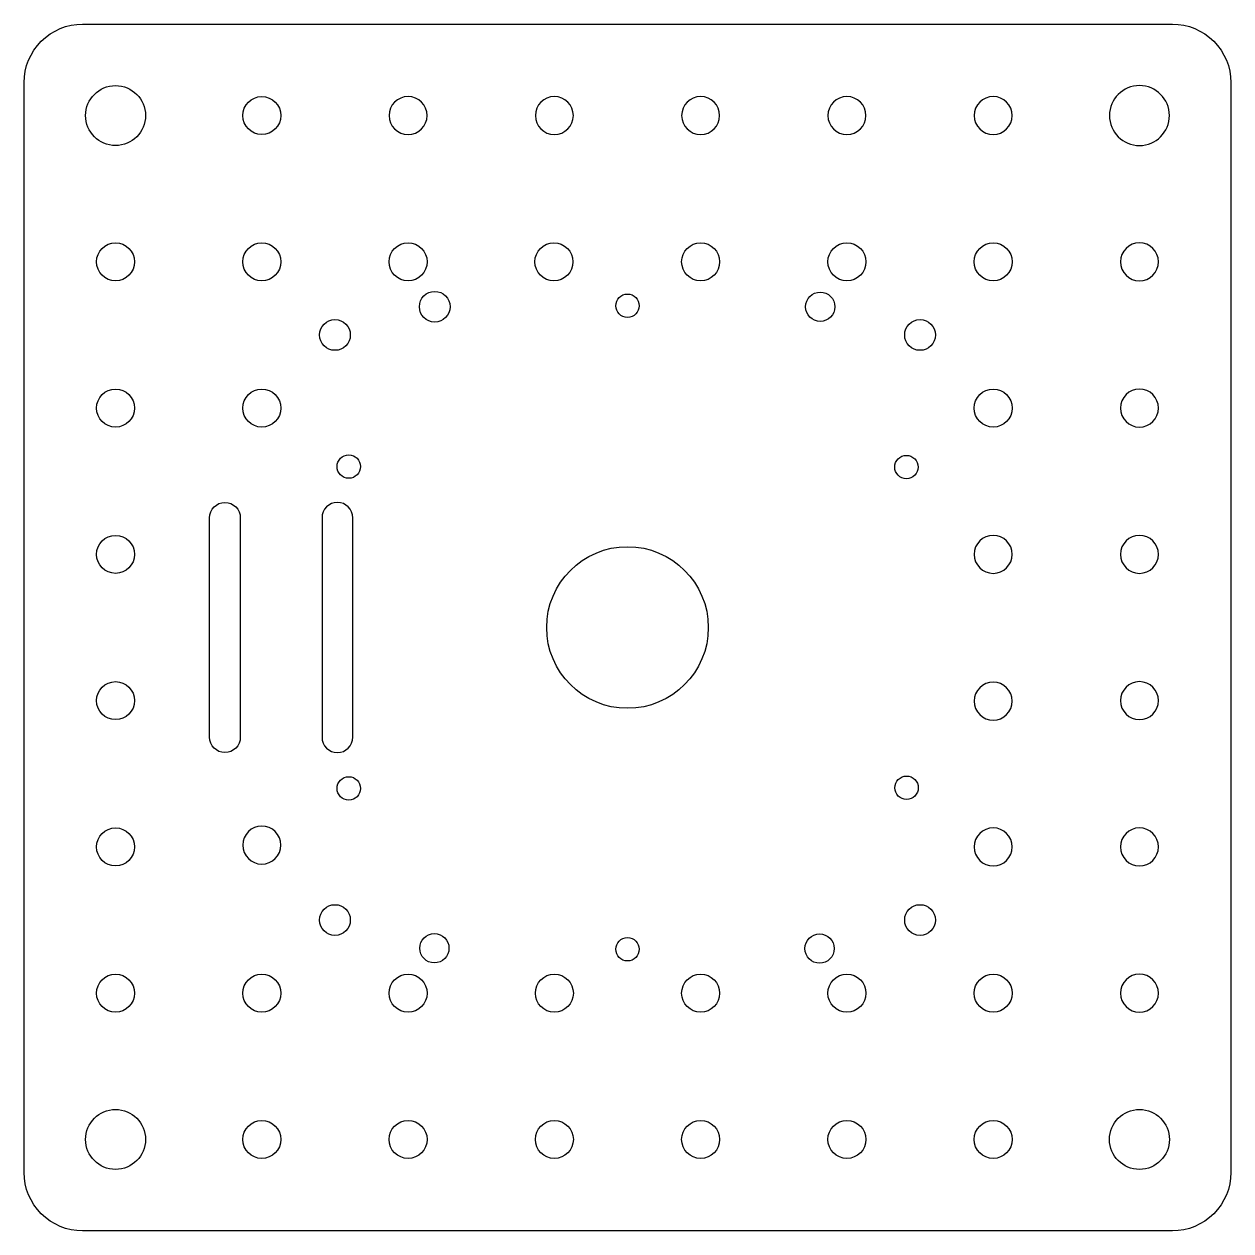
# Model space of a CAD drawing. Header units: millimetres. Extents: x -8 to 157, y 0 to 165.
import ezdxf

# ---------------------------------------------------------------- set-up
doc = ezdxf.new("R2010")
doc.units = ezdxf.units.MM

msp = doc.modelspace()

# ---------------------------------------------------------------- linework, layer by layer
at = {"layer": 'INTERIOR_PROFILES'}
for points in [[(17.36, 97.5, -1), (21.56, 97.5), (21.56, 67.5, -1), (17.36, 67.5)], [(36.93, 67.5), (36.93, 97.5, 1), (32.73, 97.5), (32.73, 67.5, 1)]]:
    msp.add_lwpolyline(points, format="xyb", close=True, dxfattribs=at)
for centre, radius in [((4.5, 152.5), 4.1), ((24.5, 152.5), 2.6), ((4.5, 132.5), 2.6), ((24.5, 132.5), 2.6), ((44.5, 132.5), 2.6), ((64.44, 132.5), 2.6), ((84.5, 132.5), 2.6), ((104.5, 132.5), 2.6), ((124.5, 132.5), 2.6), ((48.14, 126.36), 2.1), ((74.5, 126.5), 1.6), ((100.86, 126.36), 2), ((34.5, 122.5), 2.1), ((114.5, 122.5), 2.1), ((4.5, 112.5), 2.6), ((24.5, 112.5), 2.6), ((124.5, 112.5), 2.6), ((36.39, 104.5), 1.6), ((112.64, 104.44), 1.6), ((4.5, 92.5), 2.6), ((74.5, 82.5), 11.05), ((4.5, 72.5), 2.6), ((36.39, 60.5), 1.6), ((112.66, 60.59), 1.6), ((4.5, 52.5), 2.6), ((34.5, 42.5), 2.1), ((114.5, 42.5), 2.1), ((48.09, 38.64), 2), ((74.5, 38.5), 1.6), ((100.77, 38.6), 2), ((4.5, 32.5), 2.6), ((24.5, 32.5), 2.6), ((44.5, 32.5), 2.6), ((64.5, 32.5), 2.6), ((84.5, 32.5), 2.6), ((104.5, 32.5), 2.6), ((124.5, 32.5), 2.6), ((4.5, 12.5), 4.1), ((144.5, 12.5), 4.1), ((24.5, 12.5), 2.6), ((44.5, 12.5), 2.6), ((64.5, 12.5), 2.6), ((84.5, 12.5), 2.6), ((104.5, 12.5), 2.6), ((124.5, 12.5), 2.6)]:
    msp.add_circle(centre, radius, dxfattribs=at)
at = {"layer": 'INTERIOR_PROFILES', "extrusion": (0, 0, -1)}
for centre, radius in [((-144.5, 152.5), 4.1), ((-44.5, 152.5), 2.6), ((-64.5, 152.5), 2.6), ((-84.5, 152.5), 2.6), ((-104.5, 152.5), 2.6), ((-124.5, 152.5), 2.6), ((-144.5, 132.5), 2.6), ((-144.5, 112.5), 2.6), ((-124.5, 92.5), 2.6), ((-144.5, 92.5), 2.6), ((-124.5, 72.43), 2.6), ((-144.5, 72.5), 2.6), ((-24.5, 52.75), 2.6), ((-124.5, 52.5), 2.6), ((-144.5, 52.5), 2.6), ((-144.5, 32.5), 2.6)]:
    msp.add_circle(centre, radius, dxfattribs=at)
at = {"layer": 'OUTER_PROFILES'}
msp.add_lwpolyline([(-8, 8), (-8, 157, -0.414214), (0, 165), (149, 165, -0.414214), (157, 157), (157, 8, -0.414214), (149, 0), (0, 0, -0.414214)], format="xyb", close=True, dxfattribs=at)

doc.saveas('drawing.dxf')
